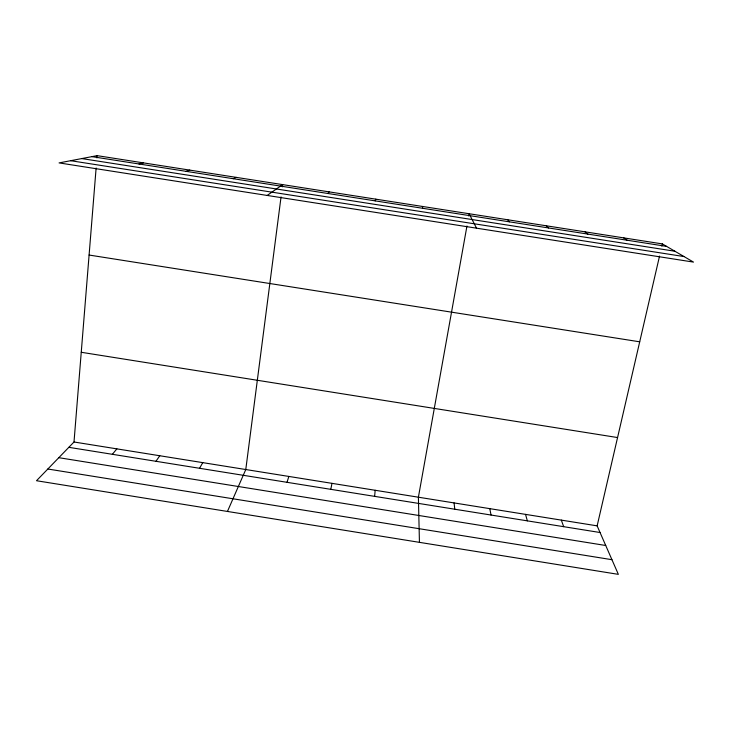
<?xml version="1.0" encoding="UTF-8"?>
<svg xmlns="http://www.w3.org/2000/svg" width="730" height="730" viewBox="0 0 730 730"><rect width="100%" height="100%" fill="white"/><g stroke="black" fill="none" stroke-linecap="round" stroke-linejoin="round"><path stroke-width="1.09" d="M659.537 256.084L597.14 525.856L618.356 574.355L36.5 480.723L74.004 441.997L96.123 168M96.935 157.89L97.117 155.645L662.356 243.911L693.5 262.097L59.084 162.909L97.117 155.645M374.645 496.364L375.165 490.268M281.05 196.918L245.782 469.527L227.45 511.447M282.355 186.853L282.647 184.617L267.18 195.448M466.963 225.981L418.399 497.203L419.44 542.344M468.751 215.961L469.153 213.735L476.517 228.171M330.79 489.337L331.986 483.351M661.845 246.12L662.356 243.911M286.999 482.311L288.861 476.435M375.22 200.878L375.777 199.153M199.573 468.286L202.757 462.637M155.946 461.296L159.788 455.748M112.365 454.306L116.873 448.868M327.843 193.477L329.175 191.88M233.29 178.713L236.173 177.353M186.104 171.34L189.754 170.108M138.983 163.985L143.409 162.872M91.925 156.631L666.599 246.393M81.787 158.574L674.894 251.239M70.646 160.7L684.019 256.568M89.096 255.044L639.708 341.813M81.249 352.28L617.562 437.553M74.004 441.997L597.14 525.856M68.848 447.326L600.06 532.517M58.811 457.683L605.736 545.492M47.833 469.016L611.941 559.691M623.63 237.861L627.225 240.243M584.949 231.821L587.896 234.093M546.305 225.789L548.604 227.961M507.706 219.757L509.358 221.829M561.324 520.107L563.679 526.686M525.536 514.376L527.343 520.855M489.784 508.646L491.034 515.033M422.433 206.444L422.652 208.287M454.078 502.915L454.772 509.221"/></g></svg>
